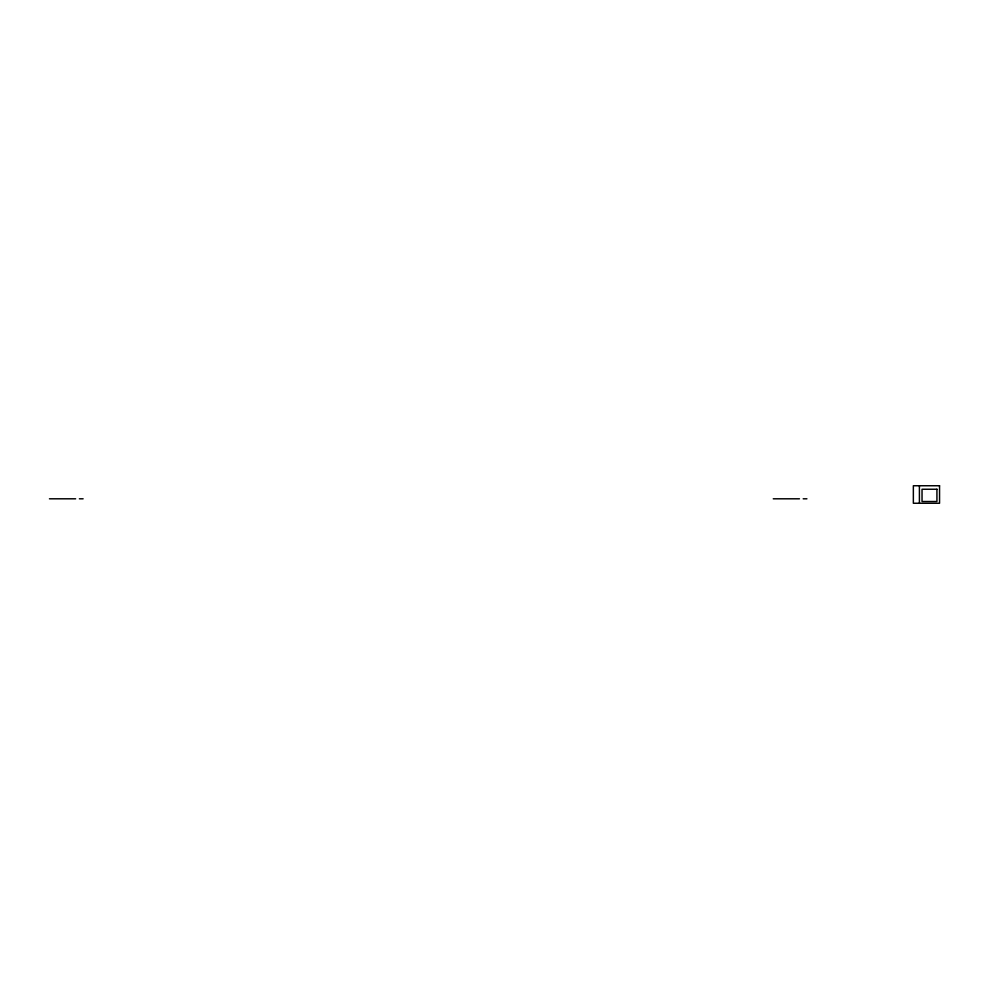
<?xml version="1.0" encoding="UTF-8"?>
<svg xmlns="http://www.w3.org/2000/svg" width="989" height="989" viewBox="0 0 989 989"><rect width="100%" height="100%" fill="white"/><g stroke="black" fill="none" stroke-linecap="round" stroke-linejoin="round"><path stroke-width="1.48" d="M49.45 498.802L75.646 498.802M79.38 498.802L83.113 498.802M773.262 498.802L799.458 498.802M803.192 498.802L806.925 498.802M919.411 485.747L919.411 503.253M939.55 485.747L913.354 485.747L913.354 503.253L939.55 503.253L939.55 485.747M936.929 489.246L922.032 489.246L922.032 501.51L936.929 501.51L936.929 489.246"/></g></svg>
